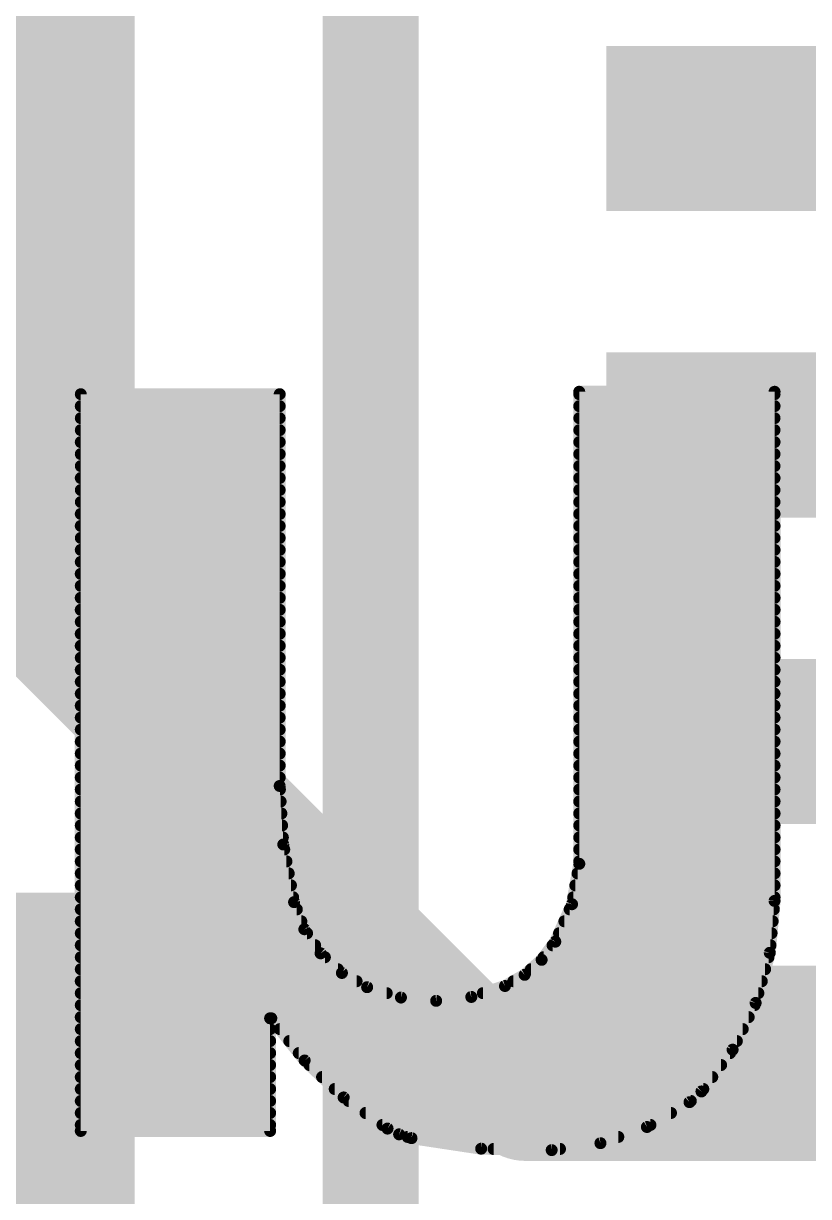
# Model space of a CAD drawing. Extents: x -1.6 to 24.3, y -3.8 to 15.4.
# Drawn here: x 1.984 to 3.648, y 6.655 to 9.143 of the extents above; entities that cross this region are included whole.
import ezdxf

# ---------------------------------------------------------------- set-up
doc = ezdxf.new("R2010")
doc.units = 0
for name, color, linetype in [('1', 12, 'CONTINUOUS'), ('16', 132, 'CONTINUOUS'), ('21', 53, 'CONTINUOUS'), ('22', 53, 'CONTINUOUS'), ('51', 53, 'CONTINUOUS')]:
    doc.layers.add(name, color=color, linetype=linetype)

# ---------------------------------------------------------------- blocks, each defined once
blk = doc.blocks.new('RECT')
blk.add_solid([(-0.5, -0.5), (0.5, -0.5), (-0.5, 0.5), (0.5, 0.5)])

msp = doc.modelspace()

# ---------------------------------------------------------------- linework, layer by layer
at = {"layer": '16', "const_width": 0.254}
for points in [[(3.048, 6.858), (1.397, 8.509)], [(6.096, 6.858), (3.048, 6.858)]]:
    msp.add_lwpolyline(points, dxfattribs=at)
at = {"layer": '16', "const_width": 0.127}
for points in [[(3.048, 6.9215, 1), (3.048, 6.7945)], [(3.0031, 6.8131, 1), (3.0929, 6.9029)]]:
    msp.add_lwpolyline(points, format="xyb", dxfattribs=at)
at = {"layer": '21', "const_width": 0.2032}
msp.add_lwpolyline([(2.72, 9.82), (2.72, 5.42)], dxfattribs=at)
at = {"layer": '22', "const_width": 0.0254}
for points in [[(2.1057, 6.7945), (2.1057, 8.3566)], [(2.1057, 8.3566), (2.5273, 8.3566)], [(2.5273, 8.3566), (2.5273, 7.526)], [(3.1623, 7.3609), (3.1623, 8.3617)], [(3.1623, 8.3617), (3.5763, 8.3617)], [(3.1623, 8.3566), (3.5763, 8.3566)], [(3.5763, 8.3617), (3.5763, 7.2822)], [(2.1057, 8.3312), (2.5273, 8.3312)], [(3.1623, 8.3312), (3.5763, 8.3312)], [(2.1057, 8.3058), (2.5273, 8.3058)], [(3.1623, 8.3058), (3.5763, 8.3058)], [(2.1057, 8.2804), (2.5273, 8.2804)], [(3.1623, 8.2804), (3.5763, 8.2804)], [(2.1057, 8.255), (2.5273, 8.255)], [(3.1623, 8.255), (3.5763, 8.255)], [(2.1057, 8.2296), (2.5273, 8.2296)], [(3.1623, 8.2296), (3.5763, 8.2296)], [(2.1057, 8.2042), (2.5273, 8.2042)], [(3.1623, 8.2042), (3.5763, 8.2042)], [(2.1057, 8.1788), (2.5273, 8.1788)], [(3.1623, 8.1788), (3.5763, 8.1788)], [(2.1057, 8.1534), (2.5273, 8.1534)], [(3.1623, 8.1534), (3.5763, 8.1534)], [(2.1057, 8.128), (2.5273, 8.128)], [(3.1623, 8.128), (3.5763, 8.128)], [(2.1057, 8.1026), (2.5273, 8.1026)], [(3.1623, 8.1026), (3.5763, 8.1026)], [(2.1057, 8.0772), (2.5273, 8.0772)], [(3.1623, 8.0772), (3.5763, 8.0772)], [(2.1057, 8.0518), (2.5273, 8.0518)], [(3.1623, 8.0518), (3.5763, 8.0518)], [(2.1057, 8.0264), (2.5273, 8.0264)], [(3.1623, 8.0264), (3.5763, 8.0264)], [(2.1057, 8.001), (2.5273, 8.001)], [(3.1623, 8.001), (3.5763, 8.001)], [(2.1057, 7.9756), (2.5273, 7.9756)], [(3.1623, 7.9756), (3.5763, 7.9756)], [(2.1057, 7.9502), (2.5273, 7.9502)], [(3.1623, 7.9502), (3.5763, 7.9502)], [(2.1057, 7.9248), (2.5273, 7.9248)], [(3.1623, 7.9248), (3.5763, 7.9248)], [(2.1057, 7.8994), (2.5273, 7.8994)], [(3.1623, 7.8994), (3.5763, 7.8994)], [(2.1057, 7.874), (2.5273, 7.874)], [(3.1623, 7.874), (3.5763, 7.874)], [(2.1057, 7.8486), (2.5273, 7.8486)], [(3.1623, 7.8486), (3.5763, 7.8486)], [(2.1057, 7.8232), (2.5273, 7.8232)], [(3.1623, 7.8232), (3.5763, 7.8232)], [(2.1057, 7.7978), (2.5273, 7.7978)], [(3.1623, 7.7978), (3.5763, 7.7978)], [(2.1057, 7.7724), (2.5273, 7.7724)], [(3.1623, 7.7724), (3.5763, 7.7724)], [(2.1057, 7.747), (2.5273, 7.747)], [(3.1623, 7.747), (3.5763, 7.747)], [(2.1057, 7.7216), (2.5273, 7.7216)], [(3.1623, 7.7216), (3.5763, 7.7216)], [(2.1057, 7.6962), (2.5273, 7.6962)], [(3.1623, 7.6962), (3.5763, 7.6962)], [(2.1057, 7.6708), (2.5273, 7.6708)], [(3.1623, 7.6708), (3.5763, 7.6708)], [(2.1057, 7.6454), (2.5273, 7.6454)], [(3.1623, 7.6454), (3.5763, 7.6454)], [(2.1057, 7.62), (2.5273, 7.62)], [(3.1623, 7.62), (3.5763, 7.62)], [(2.1057, 7.5946), (2.5273, 7.5946)], [(3.1623, 7.5946), (3.5763, 7.5946)], [(2.1057, 7.5692), (2.5273, 7.5692)], [(3.1623, 7.5692), (3.5763, 7.5692)], [(2.1057, 7.5438), (2.5273, 7.5438)], [(2.5273, 7.526), (2.535, 7.4019)], [(3.1623, 7.5438), (3.5763, 7.5438)], [(2.1057, 7.5184), (2.5278, 7.5184)], [(3.1623, 7.5184), (3.5763, 7.5184)], [(2.1057, 7.493), (2.5293, 7.493)], [(3.1623, 7.493), (3.5763, 7.493)], [(2.1057, 7.4676), (2.5309, 7.4676)], [(3.1623, 7.4676), (3.5763, 7.4676)], [(2.1057, 7.4422), (2.5325, 7.4422)], [(3.1623, 7.4422), (3.5763, 7.4422)], [(2.1057, 7.4168), (2.534, 7.4168)], [(2.535, 7.4019), (2.5578, 7.2796)], [(3.1623, 7.4168), (3.5763, 7.4168)], [(2.1057, 7.3914), (2.5369, 7.3914)], [(3.1623, 7.3914), (3.5763, 7.3914)], [(2.1057, 7.366), (2.5417, 7.366)], [(3.147, 7.2752), (3.1623, 7.3609)], [(3.1623, 7.366), (3.5763, 7.366)], [(2.1057, 7.3406), (2.5464, 7.3406)], [(3.1587, 7.3406), (3.5763, 7.3406)], [(2.1057, 7.3152), (2.5511, 7.3152)], [(3.1541, 7.3152), (3.5763, 7.3152)], [(2.1057, 7.2898), (2.5559, 7.2898)], [(2.5578, 7.2796), (2.5796, 7.2221)], [(3.1115, 7.1958), (3.147, 7.2752)], [(3.1496, 7.2898), (3.5763, 7.2898)], [(3.5763, 7.2822), (3.5662, 7.1722)], [(2.1057, 7.2644), (2.5636, 7.2644)], [(3.1421, 7.2644), (3.5747, 7.2644)], [(2.1057, 7.239), (2.5732, 7.239)], [(3.1308, 7.239), (3.5723, 7.239)], [(2.1057, 7.2136), (2.5854, 7.2136)], [(2.5796, 7.2221), (2.614, 7.1712)], [(3.1195, 7.2136), (3.57, 7.2136)], [(2.1057, 7.1882), (2.6025, 7.1882)], [(3.0826, 7.1574), (3.1115, 7.1958)], [(3.1058, 7.1882), (3.5677, 7.1882)], [(2.1057, 7.1628), (2.6231, 7.1628)], [(2.614, 7.1712), (2.6592, 7.1295)], [(3.0466, 7.1256), (3.0826, 7.1574)], [(3.0867, 7.1628), (3.5635, 7.1628)], [(3.5662, 7.1722), (3.5362, 7.0659)], [(2.1057, 7.1374), (2.6506, 7.1374)], [(2.6592, 7.1295), (2.7127, 7.0993)], [(3.0048, 7.1018), (3.0466, 7.1256)], [(3.06, 7.1374), (3.5564, 7.1374)], [(2.1057, 7.112), (2.6902, 7.112)], [(2.9335, 7.0787), (3.0048, 7.1018)], [(3.0227, 7.112), (3.5492, 7.112)], [(2.1057, 7.0866), (2.7542, 7.0866)], [(2.7127, 7.0993), (2.7844, 7.0774)], [(2.7844, 7.0774), (2.859, 7.0704)], [(2.859, 7.0704), (2.9335, 7.0787)], [(2.958, 7.0866), (3.5421, 7.0866)], [(2.1057, 7.0612), (3.5339, 7.0612)], [(3.5362, 7.0659), (3.4874, 6.9668)], [(2.1057, 7.0358), (3.5214, 7.0358)], [(2.5095, 7.0333), (2.507, 7.0333)], [(2.507, 7.0333), (2.507, 6.7945)], [(2.5802, 6.9439), (2.5095, 7.0333)], [(2.1057, 7.0104), (2.507, 7.0104)], [(2.5276, 7.0104), (3.5089, 7.0104)], [(2.1057, 6.985), (2.507, 6.985)], [(2.5477, 6.985), (3.4964, 6.985)], [(2.1057, 6.9596), (2.507, 6.9596)], [(2.5678, 6.9596), (3.482, 6.9596)], [(3.4874, 6.9668), (3.4214, 6.8783)], [(2.1057, 6.9342), (2.507, 6.9342)], [(2.6629, 6.8655), (2.5802, 6.9439)], [(2.5905, 6.9342), (3.4631, 6.9342)], [(2.1057, 6.9088), (2.507, 6.9088)], [(2.6172, 6.9088), (3.4442, 6.9088)], [(2.1057, 6.8834), (2.507, 6.8834)], [(2.644, 6.8834), (3.4252, 6.8834)], [(3.4214, 6.8783), (3.396, 6.8555)], [(2.1057, 6.858), (2.507, 6.858)], [(2.7559, 6.7996), (2.6629, 6.8655)], [(2.6735, 6.858), (3.3988, 6.858)], [(3.396, 6.8555), (3.3058, 6.8029)], [(2.1057, 6.8326), (2.507, 6.8326)], [(2.7093, 6.8326), (3.3567, 6.8326)], [(2.1057, 6.8072), (2.507, 6.8072)], [(2.7452, 6.8072), (3.3132, 6.8072)], [(3.3058, 6.8029), (3.2072, 6.7686)], [(2.507, 6.7945), (2.1057, 6.7945)], [(2.7805, 6.7873), (2.7559, 6.7996)], [(2.8067, 6.7793), (2.7805, 6.7873)], [(2.7986, 6.7818), (3.2451, 6.7818)], [(2.9545, 6.7569), (2.8067, 6.7793)], [(3.1039, 6.7539), (2.9545, 6.7569)], [(2.9808, 6.7564), (3.1215, 6.7564)], [(3.2072, 6.7686), (3.1039, 6.7539)]]:
    msp.add_lwpolyline(points, dxfattribs=at)
at = {"layer": '22', "const_width": 0.0127}
for points in [[(2.112, 8.3566, 1), (2.0994, 8.3566)], [(2.1057, 8.3629, 1), (2.1057, 8.3503)], [(2.5337, 8.3566, 1), (2.521, 8.3566)], [(2.5273, 8.3503, 1), (2.5273, 8.3629)], [(3.1623, 8.3681, 1), (3.1623, 8.3554)], [(3.1686, 8.3617, 1), (3.156, 8.3617)], [(3.1623, 8.3629, 1), (3.1623, 8.3503)], [(3.5827, 8.3617, 1), (3.57, 8.3617)], [(3.5763, 8.3554, 1), (3.5763, 8.3681)], [(3.5763, 8.3503, 1), (3.5763, 8.3629)], [(2.1057, 8.3376, 1), (2.1057, 8.3249)], [(2.5273, 8.3249, 1), (2.5273, 8.3376)], [(3.1623, 8.3376, 1), (3.1623, 8.3249)], [(3.5763, 8.3249, 1), (3.5763, 8.3376)], [(2.1057, 8.3121, 1), (2.1057, 8.2995)], [(2.5273, 8.2995, 1), (2.5273, 8.3121)], [(3.1623, 8.3121, 1), (3.1623, 8.2995)], [(3.5763, 8.2995, 1), (3.5763, 8.3121)], [(2.1057, 8.2867, 1), (2.1057, 8.2741)], [(2.5273, 8.2741, 1), (2.5273, 8.2867)], [(3.1623, 8.2867, 1), (3.1623, 8.2741)], [(3.5763, 8.2741, 1), (3.5763, 8.2867)], [(2.1057, 8.2614, 1), (2.1057, 8.2487)], [(2.5273, 8.2487, 1), (2.5273, 8.2614)], [(3.1623, 8.2614, 1), (3.1623, 8.2487)], [(3.5763, 8.2487, 1), (3.5763, 8.2614)], [(2.1057, 8.2359, 1), (2.1057, 8.2233)], [(2.5273, 8.2233, 1), (2.5273, 8.2359)], [(3.1623, 8.2359, 1), (3.1623, 8.2233)], [(3.5763, 8.2233, 1), (3.5763, 8.2359)], [(2.1057, 8.2105, 1), (2.1057, 8.1979)], [(2.5273, 8.1979, 1), (2.5273, 8.2105)], [(3.1623, 8.2105, 1), (3.1623, 8.1979)], [(3.5763, 8.1979, 1), (3.5763, 8.2105)], [(2.1057, 8.1852, 1), (2.1057, 8.1725)], [(2.5273, 8.1725, 1), (2.5273, 8.1852)], [(3.1623, 8.1852, 1), (3.1623, 8.1725)], [(3.5763, 8.1725, 1), (3.5763, 8.1852)], [(2.1057, 8.1597, 1), (2.1057, 8.1471)], [(2.5273, 8.1471, 1), (2.5273, 8.1597)], [(3.1623, 8.1597, 1), (3.1623, 8.1471)], [(3.5763, 8.1471, 1), (3.5763, 8.1597)], [(2.1057, 8.1343, 1), (2.1057, 8.1217)], [(2.5273, 8.1217, 1), (2.5273, 8.1343)], [(3.1623, 8.1343, 1), (3.1623, 8.1217)], [(3.5763, 8.1217, 1), (3.5763, 8.1343)], [(2.1057, 8.109, 1), (2.1057, 8.0963)], [(2.5273, 8.0963, 1), (2.5273, 8.109)], [(3.1623, 8.109, 1), (3.1623, 8.0963)], [(3.5763, 8.0963, 1), (3.5763, 8.109)], [(2.1057, 8.0836, 1), (2.1057, 8.0709)], [(2.5273, 8.0709, 1), (2.5273, 8.0836)], [(3.1623, 8.0836, 1), (3.1623, 8.0709)], [(3.5763, 8.0709, 1), (3.5763, 8.0836)], [(2.1057, 8.0581, 1), (2.1057, 8.0455)], [(2.5273, 8.0455, 1), (2.5273, 8.0581)], [(3.1623, 8.0581, 1), (3.1623, 8.0455)], [(3.5763, 8.0455, 1), (3.5763, 8.0581)], [(2.1057, 8.0328, 1), (2.1057, 8.0201)], [(2.5273, 8.0201, 1), (2.5273, 8.0328)], [(3.1623, 8.0328, 1), (3.1623, 8.0201)], [(3.5763, 8.0201, 1), (3.5763, 8.0328)], [(2.1057, 8.0074, 1), (2.1057, 7.9947)], [(2.5273, 7.9947, 1), (2.5273, 8.0074)], [(3.1623, 8.0074, 1), (3.1623, 7.9947)], [(3.5763, 7.9947, 1), (3.5763, 8.0074)], [(2.1057, 7.982, 1), (2.1057, 7.9692)], [(2.5273, 7.9692, 1), (2.5273, 7.982)], [(3.1623, 7.982, 1), (3.1623, 7.9692)], [(3.5763, 7.9692, 1), (3.5763, 7.982)], [(2.1057, 7.9566, 1), (2.1057, 7.9439)], [(2.5273, 7.9439, 1), (2.5273, 7.9566)], [(3.1623, 7.9566, 1), (3.1623, 7.9439)], [(3.5763, 7.9439, 1), (3.5763, 7.9566)], [(2.1057, 7.9312, 1), (2.1057, 7.9184)], [(2.5273, 7.9184, 1), (2.5273, 7.9312)], [(3.1623, 7.9312, 1), (3.1623, 7.9184)], [(3.5763, 7.9184, 1), (3.5763, 7.9312)], [(2.1057, 7.9058, 1), (2.1057, 7.893)], [(2.5273, 7.893, 1), (2.5273, 7.9058)], [(3.1623, 7.9058, 1), (3.1623, 7.893)], [(3.5763, 7.893, 1), (3.5763, 7.9058)], [(2.1057, 7.8804, 1), (2.1057, 7.8677)], [(2.5273, 7.8677, 1), (2.5273, 7.8804)], [(3.1623, 7.8804, 1), (3.1623, 7.8677)], [(3.5763, 7.8677, 1), (3.5763, 7.8804)], [(2.1057, 7.855, 1), (2.1057, 7.8422)], [(2.5273, 7.8422, 1), (2.5273, 7.855)], [(3.1623, 7.855, 1), (3.1623, 7.8422)], [(3.5763, 7.8422, 1), (3.5763, 7.855)], [(2.1057, 7.8296, 1), (2.1057, 7.8168)], [(2.5273, 7.8168, 1), (2.5273, 7.8296)], [(3.1623, 7.8296, 1), (3.1623, 7.8168)], [(3.5763, 7.8168, 1), (3.5763, 7.8296)], [(2.1057, 7.8042, 1), (2.1057, 7.7915)], [(2.5273, 7.7915, 1), (2.5273, 7.8042)], [(3.1623, 7.8042, 1), (3.1623, 7.7915)], [(3.5763, 7.7915, 1), (3.5763, 7.8042)], [(2.1057, 7.7788, 1), (2.1057, 7.766)], [(2.5273, 7.766, 1), (2.5273, 7.7788)], [(3.1623, 7.7788, 1), (3.1623, 7.766)], [(3.5763, 7.766, 1), (3.5763, 7.7788)], [(2.1057, 7.7534, 1), (2.1057, 7.7407)], [(2.5273, 7.7407, 1), (2.5273, 7.7534)], [(3.1623, 7.7534, 1), (3.1623, 7.7407)], [(3.5763, 7.7407, 1), (3.5763, 7.7534)], [(2.1057, 7.728, 1), (2.1057, 7.7153)], [(2.5273, 7.7153, 1), (2.5273, 7.728)], [(3.1623, 7.728, 1), (3.1623, 7.7153)], [(3.5763, 7.7153, 1), (3.5763, 7.728)], [(2.1057, 7.7026, 1), (2.1057, 7.6898)], [(2.5273, 7.6898, 1), (2.5273, 7.7026)], [(3.1623, 7.7026, 1), (3.1623, 7.6898)], [(3.5763, 7.6898, 1), (3.5763, 7.7026)], [(2.1057, 7.6772, 1), (2.1057, 7.6645)], [(2.5273, 7.6645, 1), (2.5273, 7.6772)], [(3.1623, 7.6772, 1), (3.1623, 7.6645)], [(3.5763, 7.6645, 1), (3.5763, 7.6772)], [(2.1057, 7.6518, 1), (2.1057, 7.6391)], [(2.5273, 7.6391, 1), (2.5273, 7.6518)], [(3.1623, 7.6518, 1), (3.1623, 7.6391)], [(3.5763, 7.6391, 1), (3.5763, 7.6518)], [(2.1057, 7.6264, 1), (2.1057, 7.6136)], [(2.5273, 7.6136, 1), (2.5273, 7.6264)], [(3.1623, 7.6264, 1), (3.1623, 7.6136)], [(3.5763, 7.6136, 1), (3.5763, 7.6264)], [(2.1057, 7.601, 1), (2.1057, 7.5883)], [(2.5273, 7.5883, 1), (2.5273, 7.601)], [(3.1623, 7.601, 1), (3.1623, 7.5883)], [(3.5763, 7.5883, 1), (3.5763, 7.601)], [(2.1057, 7.5756, 1), (2.1057, 7.5629)], [(2.5273, 7.5629, 1), (2.5273, 7.5756)], [(3.1623, 7.5756, 1), (3.1623, 7.5629)], [(3.5763, 7.5629, 1), (3.5763, 7.5756)], [(2.1057, 7.5502, 1), (2.1057, 7.5374)], [(2.5336, 7.5264, 1), (2.521, 7.5256)], [(2.5273, 7.5374, 1), (2.5273, 7.5502)], [(3.1623, 7.5502, 1), (3.1623, 7.5374)], [(3.5763, 7.5374, 1), (3.5763, 7.5502)], [(2.1057, 7.5248, 1), (2.1057, 7.5121)], [(2.521, 7.526, 1), (2.5337, 7.526)], [(2.5278, 7.5121, 1), (2.5278, 7.5248)], [(3.1623, 7.5248, 1), (3.1623, 7.5121)], [(3.5763, 7.5121, 1), (3.5763, 7.5248)], [(2.1057, 7.4994, 1), (2.1057, 7.4867)], [(2.5293, 7.4867, 1), (2.5293, 7.4994)], [(3.1623, 7.4994, 1), (3.1623, 7.4867)], [(3.5763, 7.4867, 1), (3.5763, 7.4994)], [(2.1057, 7.474, 1), (2.1057, 7.4612)], [(2.5309, 7.4612, 1), (2.5309, 7.474)], [(3.1623, 7.474, 1), (3.1623, 7.4612)], [(3.5763, 7.4612, 1), (3.5763, 7.474)], [(2.1057, 7.4486, 1), (2.1057, 7.4359)], [(2.5325, 7.4359, 1), (2.5325, 7.4486)], [(3.1623, 7.4486, 1), (3.1623, 7.4359)], [(3.5763, 7.4359, 1), (3.5763, 7.4486)], [(2.1057, 7.4232, 1), (2.1057, 7.4104)], [(2.5412, 7.403, 1), (2.5287, 7.4007)], [(2.534, 7.4104, 1), (2.534, 7.4232)], [(3.1623, 7.4232, 1), (3.1623, 7.4104)], [(3.5763, 7.4104, 1), (3.5763, 7.4232)], [(2.1057, 7.3978, 1), (2.1057, 7.385)], [(2.5286, 7.4015, 1), (2.5413, 7.4023)], [(2.5369, 7.385, 1), (2.5369, 7.3978)], [(3.1623, 7.3978, 1), (3.1623, 7.385)], [(3.5763, 7.385, 1), (3.5763, 7.3978)], [(2.1057, 7.3724, 1), (2.1057, 7.3597)], [(2.5417, 7.3597, 1), (2.5417, 7.3724)], [(3.1623, 7.3724, 1), (3.1623, 7.3597)], [(3.1686, 7.3598, 1), (3.156, 7.362)], [(3.156, 7.3609, 1), (3.1686, 7.3609)], [(3.5763, 7.3597, 1), (3.5763, 7.3724)], [(2.1057, 7.347, 1), (2.1057, 7.3342)], [(2.5464, 7.3342, 1), (2.5464, 7.347)], [(3.1587, 7.347, 1), (3.1587, 7.3342)], [(3.5763, 7.3342, 1), (3.5763, 7.347)], [(2.1057, 7.3216, 1), (2.1057, 7.3088)], [(2.5511, 7.3088, 1), (2.5511, 7.3216)], [(3.1541, 7.3216, 1), (3.1541, 7.3088)], [(3.5763, 7.3088, 1), (3.5763, 7.3216)], [(2.1057, 7.2962, 1), (2.1057, 7.2835)], [(2.5637, 7.2819, 1), (2.5519, 7.2773)], [(2.5559, 7.2835, 1), (2.5559, 7.2962)], [(3.1528, 7.2727, 1), (3.1412, 7.2778)], [(3.1496, 7.2962, 1), (3.1496, 7.2835)], [(3.5826, 7.2816, 1), (3.57, 7.2828)], [(3.57, 7.2822, 1), (3.5827, 7.2822)], [(3.5763, 7.2835, 1), (3.5763, 7.2962)], [(2.1057, 7.2708, 1), (2.1057, 7.258)], [(2.5516, 7.2784, 1), (2.564, 7.2808)], [(2.5636, 7.258, 1), (2.5636, 7.2708)], [(3.1421, 7.2708, 1), (3.1421, 7.258)], [(3.1407, 7.2764, 1), (3.1532, 7.2741)], [(3.5747, 7.258, 1), (3.5747, 7.2708)], [(2.1057, 7.2454, 1), (2.1057, 7.2327)], [(2.5732, 7.2327, 1), (2.5732, 7.2454)], [(3.1308, 7.2454, 1), (3.1308, 7.2327)], [(3.5723, 7.2327, 1), (3.5723, 7.2454)], [(2.1057, 7.22, 1), (2.1057, 7.2073)], [(2.5849, 7.2257, 1), (2.5743, 7.2186)], [(2.5737, 7.2199, 1), (2.5855, 7.2244)], [(2.5854, 7.2073, 1), (2.5854, 7.22)], [(3.1195, 7.22, 1), (3.1195, 7.2073)], [(3.57, 7.2073, 1), (3.57, 7.22)], [(2.1057, 7.1946, 1), (2.1057, 7.1818)], [(2.6025, 7.1818, 1), (2.6025, 7.1946)], [(3.1058, 7.1946, 1), (3.1058, 7.1818)], [(3.1057, 7.1984, 1), (3.1173, 7.1932)], [(3.1166, 7.192, 1), (3.1064, 7.1996)], [(3.5677, 7.1818, 1), (3.5677, 7.1946)], [(2.1057, 7.1692, 1), (2.1057, 7.1565)], [(2.6183, 7.1759, 1), (2.6097, 7.1665)], [(2.6087, 7.1676, 1), (2.6193, 7.1747)], [(2.6231, 7.1565, 1), (2.6231, 7.1692)], [(3.0776, 7.1612, 1), (3.0877, 7.1535)], [(3.0868, 7.1526, 1), (3.0784, 7.1621)], [(3.0867, 7.1692, 1), (3.0867, 7.1565)], [(3.5599, 7.1728, 1), (3.5725, 7.1716)], [(3.5723, 7.1705, 1), (3.5601, 7.1739)], [(3.5635, 7.1565, 1), (3.5635, 7.1692)], [(2.1057, 7.1438, 1), (2.1057, 7.1311)], [(2.6506, 7.1311, 1), (2.6506, 7.1438)], [(2.6623, 7.135, 1), (2.656, 7.124)], [(2.6549, 7.1248, 1), (2.6635, 7.1342)], [(3.0497, 7.1201, 1), (3.0434, 7.1311)], [(3.06, 7.1438, 1), (3.06, 7.1311)], [(3.5564, 7.1311, 1), (3.5564, 7.1438)], [(2.1057, 7.1184, 1), (2.1057, 7.1056)], [(2.6902, 7.1056, 1), (2.6902, 7.1184)], [(3.0017, 7.1073, 1), (3.0079, 7.0963)], [(3.0068, 7.0958, 1), (3.0028, 7.1078)], [(3.0227, 7.1184, 1), (3.0227, 7.1056)], [(3.0424, 7.1303, 1), (3.0508, 7.1208)], [(3.5492, 7.1056, 1), (3.5492, 7.1184)], [(2.1057, 7.093, 1), (2.1057, 7.0803)], [(2.7146, 7.1054, 1), (2.7108, 7.0932)], [(2.7096, 7.0938, 1), (2.7158, 7.1048)], [(2.7542, 7.0803, 1), (2.7542, 7.093)], [(2.785, 7.0837, 1), (2.7838, 7.0711)], [(2.7825, 7.0713, 1), (2.7862, 7.0835)], [(2.9315, 7.0847, 1), (2.9355, 7.0726)], [(2.9342, 7.0723, 1), (2.9328, 7.085)], [(2.958, 7.093, 1), (2.958, 7.0803)], [(3.5421, 7.0803, 1), (3.5421, 7.093)], [(2.1057, 7.0676, 1), (2.1057, 7.0549)], [(2.8583, 7.0767, 1), (2.8597, 7.0641)], [(2.8584, 7.0641, 1), (2.8596, 7.0767)], [(3.5301, 7.0676, 1), (3.5424, 7.0642)], [(3.5419, 7.0631, 1), (3.5305, 7.0687)], [(3.5339, 7.0549, 1), (3.5339, 7.0676)], [(2.1057, 7.0422, 1), (2.1057, 7.0294)], [(2.507, 7.0397, 1), (2.507, 7.027)], [(2.5133, 7.0333, 1), (2.5007, 7.0333)], [(2.5145, 7.0372, 1), (2.5045, 7.0294)], [(2.5095, 7.027, 1), (2.5095, 7.0397)], [(3.5214, 7.0294, 1), (3.5214, 7.0422)], [(2.1057, 7.0168, 1), (2.1057, 7.0041)], [(2.507, 7.0041, 1), (2.507, 7.0168)], [(2.5276, 7.0168, 1), (2.5276, 7.0041)], [(3.5089, 7.0041, 1), (3.5089, 7.0168)], [(2.1057, 6.9914, 1), (2.1057, 6.9787)], [(2.507, 6.9787, 1), (2.507, 6.9914)], [(2.5477, 6.9914, 1), (2.5477, 6.9787)], [(3.4964, 6.9787, 1), (3.4964, 6.9914)], [(2.1057, 6.966, 1), (2.1057, 6.9532)], [(2.507, 6.9532, 1), (2.507, 6.966)], [(2.5678, 6.966, 1), (2.5678, 6.9532)], [(3.4817, 6.9696, 1), (3.4931, 6.964)], [(3.482, 6.9532, 1), (3.482, 6.966)], [(3.4925, 6.963, 1), (3.4823, 6.9706)], [(2.1057, 6.9406, 1), (2.1057, 6.9279)], [(2.507, 6.9279, 1), (2.507, 6.9406)], [(2.5846, 6.9485, 1), (2.5758, 6.9393)], [(2.5752, 6.94, 1), (2.5852, 6.9479)], [(2.5905, 6.9406, 1), (2.5905, 6.9279)], [(3.4631, 6.9279, 1), (3.4631, 6.9406)], [(2.1057, 6.9152, 1), (2.1057, 6.9024)], [(2.507, 6.9024, 1), (2.507, 6.9152)], [(2.6172, 6.9152, 1), (2.6172, 6.9024)], [(3.4442, 6.9024, 1), (3.4442, 6.9152)], [(2.1057, 6.8898, 1), (2.1057, 6.877)], [(2.507, 6.877, 1), (2.507, 6.8898)], [(2.644, 6.8898, 1), (2.644, 6.877)], [(3.4256, 6.8736, 1), (3.4172, 6.883)], [(3.4252, 6.877, 1), (3.4252, 6.8898)], [(2.1057, 6.8644, 1), (2.1057, 6.8517)], [(2.507, 6.8517, 1), (2.507, 6.8644)], [(2.6666, 6.8707, 1), (2.6592, 6.8603)], [(2.6585, 6.8609, 1), (2.6673, 6.8701)], [(2.6735, 6.8644, 1), (2.6735, 6.8517)], [(3.3918, 6.8602, 1), (3.4002, 6.8508)], [(3.3992, 6.85, 1), (3.3928, 6.861)], [(3.3988, 6.8517, 1), (3.3988, 6.8644)], [(3.4163, 6.8821, 1), (3.4265, 6.8745)], [(2.1057, 6.839, 1), (2.1057, 6.8262)], [(2.507, 6.8262, 1), (2.507, 6.839)], [(2.7093, 6.839, 1), (2.7093, 6.8262)], [(3.3567, 6.8262, 1), (3.3567, 6.839)], [(2.1057, 6.8136, 1), (2.1057, 6.8008)], [(2.507, 6.8008, 1), (2.507, 6.8136)], [(2.7452, 6.8136, 1), (2.7452, 6.8008)], [(3.3079, 6.7969, 1), (3.3037, 6.8089)], [(3.3132, 6.8008, 1), (3.3132, 6.8136)], [(2.1057, 6.8009, 1), (2.1057, 6.7881)], [(2.0994, 6.7945, 1), (2.112, 6.7945)], [(2.5007, 6.7945, 1), (2.5133, 6.7945)], [(2.507, 6.7881, 1), (2.507, 6.8009)], [(2.7587, 6.8053, 1), (2.7531, 6.7939)], [(2.7522, 6.7944, 1), (2.7596, 6.8048)], [(2.7823, 6.7934, 1), (2.7786, 6.7813)], [(2.7776, 6.7817, 1), (2.7833, 6.793)], [(2.7986, 6.7882, 1), (2.7986, 6.7755)], [(2.8077, 6.7856, 1), (2.8057, 6.773)], [(2.8048, 6.7732, 1), (2.8086, 6.7854)], [(3.2451, 6.7755, 1), (3.2451, 6.7882)], [(3.3026, 6.8084, 1), (3.309, 6.7974)], [(2.9546, 6.7633, 1), (2.9543, 6.7506)], [(2.9535, 6.7507, 1), (2.9554, 6.7632)], [(2.9808, 6.7628, 1), (2.9808, 6.75)], [(3.103, 6.7602, 1), (3.1048, 6.7476)], [(3.1038, 6.7476, 1), (3.104, 6.7602)], [(3.1215, 6.75, 1), (3.1215, 6.7628)], [(3.2052, 6.7746, 1), (3.2093, 6.7626)], [(3.2081, 6.7623, 1), (3.2063, 6.7749)]]:
    msp.add_lwpolyline(points, format="xyb", dxfattribs=at)
at = {"layer": '51', "const_width": 0.127}
msp.add_lwpolyline([(2.72, 9.82), (2.72, 5.42)], dxfattribs=at)

# ---------------------------------------------------------------- block references
at = {"layer": '1', "xscale": 1.9, "yscale": 1.9, "rotation": 270}
for p in [(1.27, 8.89), (1.27, 6.35)]:
    msp.add_blockref('RECT', p, dxfattribs=at)
at = {"layer": '1', "xscale": 1.4, "yscale": 0.35}
for p in [(3.92, 8.92), (3.92, 8.27), (3.92, 7.62), (3.92, 6.97)]:
    msp.add_blockref('RECT', p, dxfattribs=at)

doc.saveas('drawing.dxf')
